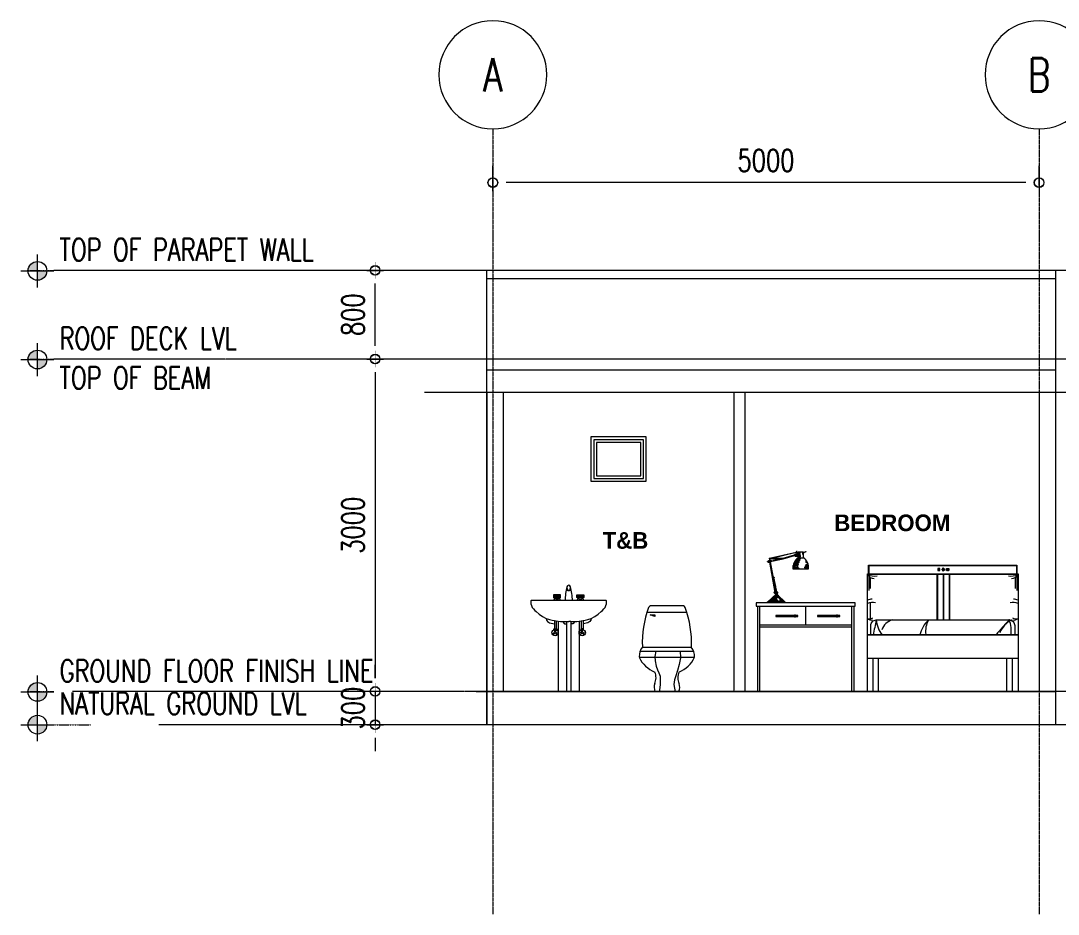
# Model space of a CAD drawing. Header units: millimetres. Extents: x 1634676 to 2568129, y -408635 to -190573.
# Drawn here: x 2477879 to 2487244, y -359961 to -351898 of the extents above; entities that cross this region are included whole.
import ezdxf
from ezdxf.enums import TextEntityAlignment as Align

# ---------------------------------------------------------------- set-up
doc = ezdxf.new("R2010")
doc.units = ezdxf.units.MM
doc.header["$MEASUREMENT"] = 0
for name, pattern in [('CENTERX2', [4, 2.5, -0.5, 0.5, -0.5]), ('PHANTOM', [2.5, 1.25, -0.25, 0.25, -0.25, 0.25, -0.25]), ('PHANTOMX2', [5, 2.5, -0.5, 0.5, -0.5, 0.5, -0.5])]:
    doc.linetypes.add(name, pattern=pattern)
doc.layers.get('0').update_dxf_attribs({"lineweight": 15})
doc.layers.get('Defpoints').update_dxf_attribs({"color": 250})
for name, color, linetype, lineweight in [('.2', 2, 'Continuous', 20), ('ST-ANNOT_A', 74, 'Continuous', 20), ('ST-ANNOT_ALeadLines', 250, 'Continuous', 13), ('ST-DIM_E', 250, 'Continuous', 13), ('ST-GRID_E', 250, 'PHANTOM', 15), ('ST-HATCH_E', 250, 'Continuous', 9)]:
    doc.layers.add(name, color=color, linetype=linetype, lineweight=lineweight)
doc.styles.add('ST_TEXT', font='romans.shx', dxfattribs={"width": 0.75})
doc.styles.add('txt100-2', font='GOTHICB.TTF', dxfattribs={"height": 0.2})
doc.dimstyles.new('ST_D100', dxfattribs={"dimscale": 100, "dimtxt": 2, "dimasz": 1.2, "dimexe": 1.5, "dimexo": 1, "dimgap": 1, "dimtad": 1, "dimdec": 0, "dimzin": 1, "dimdsep": 46, "dimtxsty": 'ST_TEXT', "dimblk": 'OpenIndicator', "dimcen": 1, "dimclrd": 256, "dimclre": 256, "dimclrt": 7, "dimadec": 0, "dimazin": 0, "dimtfac": 1, "dimtdec": 0, "dimtix": 1, "dimtmove": 2, "dimatfit": 3, "dimldrblk": 'OPEN90', "dimfxl": 0.075, "dimlwd": -1, "dimlwe": -1, "dimarcsym": 0})

# ---------------------------------------------------------------- blocks, each defined once
blk = doc.blocks.new('*U75')
at = {"layer": 'ST-ANNOT_ALeadLines', "ltscale": 2}
h = blk.add_hatch(color=256, dxfattribs=at)
h.paths.add_polyline_path([(0, 169, 0.414214), (-169, 0), (0, 0)])
h.paths.add_polyline_path([(0, -169, 0.414214), (169, 0), (0, 0)])
at = {"layer": 'ST-ANNOT_ALeadLines', "color": 2, "ltscale": 2}
for p, q in [((0, -298), (0, 298)), ((-298, 0), (298, 0))]:
    blk.add_line(p, q, dxfattribs=at)
at = {"layer": 'ST-ANNOT_ALeadLines', "linetype": 'PHANTOM', "ltscale": 2}
blk.add_line((298, 0), (964, 0), dxfattribs=at)
at = {"layer": 'ST-ANNOT_ALeadLines', "color": 2, "ltscale": 2, "const_width": 6}
for points in [[(0, 298), (0, -298)], [(-298, 0), (298, 0)]]:
    blk.add_lwpolyline(points, dxfattribs=at)
blk.add_lwpolyline([(0, 169, -0.414214), (169, 0, -0.481641), (-38, -165, -0.349855), (-169, 0, -0.414214), (0, 169, -1)], format="xyb", dxfattribs=at)
at = {"layer": 'ST-ANNOT_ALeadLines', "color": 2, "ltscale": 2}
blk.add_circle((0, 0), 169, dxfattribs=at)
at = {"layer": 'ST-ANNOT_ALeadLines', "color": 54, "ltscale": 2, "style": 'ST_TEXT', "width": 0.75}
for tag, p in [('LEVEL', (399, 182)), ('ELEVATION', (399, -532))]:
    blk.add_attdef(tag, p, '', height=400, dxfattribs=at)
blk = doc.blocks.new('*U102')
at = {"layer": 'ST-ANNOT_ALeadLines', "ltscale": 2}
h = blk.add_hatch(color=256, dxfattribs=at)
h.paths.add_polyline_path([(0, 169, 0.414214), (-169, 0), (0, 0)])
h.paths.add_polyline_path([(0, -169, 0.414214), (169, 0), (0, 0)])
at = {"layer": 'ST-ANNOT_ALeadLines', "color": 2, "ltscale": 2}
for p, q in [((0, -298), (0, 298)), ((-298, 0), (298, 0))]:
    blk.add_line(p, q, dxfattribs=at)
at = {"layer": 'ST-ANNOT_ALeadLines', "linetype": 'PHANTOM', "ltscale": 2}
blk.add_line((298, 0), (-188, 0), dxfattribs=at)
at = {"layer": 'ST-ANNOT_ALeadLines', "color": 2, "ltscale": 2, "const_width": 6}
for points in [[(0, 298), (0, -298)], [(-298, 0), (298, 0)]]:
    blk.add_lwpolyline(points, dxfattribs=at)
blk.add_lwpolyline([(0, 169, -0.414214), (169, 0, -0.481641), (-38, -165, -0.349855), (-169, 0, -0.414214), (0, 169, -1)], format="xyb", dxfattribs=at)
at = {"layer": 'ST-ANNOT_ALeadLines', "color": 2, "ltscale": 2}
blk.add_circle((0, 0), 169, dxfattribs=at)
at = {"layer": 'ST-ANNOT_ALeadLines', "color": 54, "ltscale": 2, "style": 'ST_TEXT', "width": 0.75}
for tag, p in [('LEVEL', (399, 182)), ('ELEVATION', (399, -532))]:
    blk.add_attdef(tag, p, '', height=400, dxfattribs=at)
blk = doc.blocks.new('OpenIndicator')
at = {"layer": 'ST-DIM_E'}
h = blk.add_hatch(color=255, dxfattribs=at)
h.paths.add_polyline_path([(0.35, 0), (0.365, 0, 0.414214), (0, 0.365), (0, 0.35, -0.414214)])
h.paths.add_polyline_path([(0, 0.35), (0, 0.365, 0.414214), (-0.365, 0), (-0.35, 0, -0.414214)])
h.paths.add_polyline_path([(0, -0.35), (0, -0.365, 0.414214), (0.365, 0), (0.35, 0, -0.414214)])
h.paths.add_polyline_path([(-0.35, 0), (-0.365, 0, 0.414214), (0, -0.365), (0, -0.35, -0.414214)])
at = {"layer": 'ST-DIM_E', "color": 255}
blk.add_line((0, 0.634), (0, -0.634), dxfattribs=at)
at = {"layer": 'ST-DIM_E', "color": 255, "const_width": 0.01}
blk.add_lwpolyline([(-0.63, 0), (0.63, 0)], dxfattribs=at)
at = {"layer": 'ST-DIM_E', "color": 255}
for radius in [0.365, 0.35]:
    blk.add_circle((0, 0), radius, dxfattribs=at)
blk = doc.blocks.new('*D1384')
at = {"layer": 'Defpoints', "color": 0, "ltscale": 2, "transparency": 16777216}
for p in [(-966.4, 3300), (-1089.2, 300), (-429.1, 300)]:
    blk.add_point(p, dxfattribs=at)
at = {"layer": 'ST-DIM_E', "ltscale": 2, "transparency": 16777216}
for p, q in [((-1066.4, 3300), (-1239.2, 3300)), ((-1089.2, 3180), (-1089.2, 420)), ((-529.1, 300), (-1239.2, 300))]:
    blk.add_line(p, q, dxfattribs=at)
at = {"layer": 'ST-DIM_E', "ltscale": 2, "transparency": 16777216, "xscale": 120, "yscale": 120, "zscale": 120}
for p, rotation in [((-1089.2, 3300), 90), ((-1089.2, 300), 270)]:
    blk.add_blockref('OpenIndicator', p, dxfattribs=dict(at, rotation=rotation))
at = {"layer": 'ST-DIM_E', "color": 7, "ltscale": 2, "transparency": 16777216, "insert": (-1289.2, 1800), "char_height": 200, "attachment_point": 5, "rotation": 90, "style": 'ST_TEXT'}
blk.add_mtext('3000', dxfattribs=at)
blk = doc.blocks.new('_Open90')
at = {"color": 0, "linetype": 'ByBlock', "lineweight": -2}
for p, q in [((0, 0), (-1, 0)), ((-0.5, 0.5), (0, 0)), ((0, 0), (-0.5, -0.5))]:
    blk.add_line(p, q, dxfattribs=at)
blk = doc.blocks.new('*D1382')
at = {"layer": 'Defpoints', "color": 0, "ltscale": 2, "transparency": 16777216}
for p in [(-1089.2, 4100), (-15.2, 4100), (-1013.1, 3300)]:
    blk.add_point(p, dxfattribs=at)
at = {"layer": 'ST-DIM_E', "ltscale": 2, "transparency": 16777216}
for p, q in [((-115.2, 4100), (-1239.2, 4100)), ((-1089.2, 3420), (-1089.2, 3980)), ((-1113.1, 3300), (-1239.2, 3300))]:
    blk.add_line(p, q, dxfattribs=at)
at = {"layer": 'ST-DIM_E', "ltscale": 2, "transparency": 16777216, "xscale": 120, "yscale": 120, "zscale": 120}
for p, rotation in [((-1089.2, 4100), 90), ((-1089.2, 3300), 270)]:
    blk.add_blockref('OpenIndicator', p, dxfattribs=dict(at, rotation=rotation))
at = {"layer": 'ST-DIM_E', "color": 7, "ltscale": 2, "transparency": 16777216, "insert": (-1289.2, 3700), "char_height": 200, "attachment_point": 5, "rotation": 90, "style": 'ST_TEXT'}
blk.add_mtext('800', dxfattribs=at)
blk = doc.blocks.new('*D1383')
at = {"layer": 'Defpoints', "color": 0, "ltscale": 2, "transparency": 16777216}
for p in [(-869.4, 300), (-879.5, 0), (-1089.2, 0)]:
    blk.add_point(p, dxfattribs=at)
at = {"layer": 'ST-DIM_E', "ltscale": 2, "transparency": 16777216}
for p, q in [((-1089.2, 420), (-1089.2, 540)), ((-969.4, 300), (-1239.2, 300)), ((-1089.2, 300), (-1089.2, 0)), ((-979.5, 0), (-1239.2, 0)), ((-1089.2, -120), (-1089.2, -240))]:
    blk.add_line(p, q, dxfattribs=at)
at = {"layer": 'ST-DIM_E', "ltscale": 2, "transparency": 16777216, "xscale": 120, "yscale": 120, "zscale": 120}
for p, rotation in [((-1089.2, 300), 270), ((-1089.2, 0), 90)]:
    blk.add_blockref('OpenIndicator', p, dxfattribs=dict(at, rotation=rotation))
at = {"layer": 'ST-DIM_E', "color": 7, "ltscale": 2, "transparency": 16777216, "insert": (-1289.2, 150), "char_height": 200, "attachment_point": 5, "rotation": 90, "style": 'ST_TEXT'}
blk.add_mtext('300', dxfattribs=at)
blk = doc.blocks.new('*U1411')
at = {"layer": 'ST-ANNOT_A', "color": 70, "linetype": 'Continuous', "ltscale": 10}
blk.add_circle((0, 1300), 1300, dxfattribs=at)
at = {"layer": 'ST-GRID_E', "ltscale": 5}
blk.add_line((0, 0), (0, -18902), dxfattribs=at)
at = {"layer": 'ST-ANNOT_A', "color": 7, "style": 'ST_TEXT', "width": 0.75}
blk.add_attdef('A', text='', height=800, dxfattribs=at).set_placement((0, 1300), align=Align.MIDDLE_CENTER)
blk = doc.blocks.new('*U1412')
at = {"layer": 'ST-ANNOT_A', "color": 70, "linetype": 'Continuous', "ltscale": 10}
blk.add_circle((0, 1300), 1300, dxfattribs=at)
at = {"layer": 'ST-GRID_E', "ltscale": 5}
blk.add_line((0, 0), (0, -18902), dxfattribs=at)
at = {"layer": 'ST-ANNOT_A', "color": 7, "style": 'ST_TEXT', "width": 0.75}
blk.add_attdef('A', text='', height=800, dxfattribs=at).set_placement((0, 1300), align=Align.MIDDLE_CENTER)
blk = doc.blocks.new('*D1456')
at = {"layer": 'Defpoints', "color": 0, "ltscale": 2, "transparency": 16777216}
for p in [(2482140.2, -353358.6), (2482140.2, -353483.9), (2487070.9, -353483.9)]:
    blk.add_point(p, dxfattribs=at)
at = {"layer": 'ST-DIM_E', "ltscale": 2, "transparency": 16777216}
for p, q in [((2482140.2, -353383.9), (2482140.2, -353208.6)), ((2487070.9, -353383.9), (2487070.9, -353208.6)), ((2486950.9, -353358.6), (2482260.2, -353358.6))]:
    blk.add_line(p, q, dxfattribs=at)
at = {"layer": 'ST-DIM_E', "ltscale": 2, "transparency": 16777216, "xscale": 120, "yscale": 120, "zscale": 120, "rotation": 180}
blk.add_blockref('OpenIndicator', (2482140.2, -353358.6), dxfattribs=at)
at = {"layer": 'ST-DIM_E', "ltscale": 2, "transparency": 16777216, "xscale": 120, "yscale": 120, "zscale": 120}
blk.add_blockref('OpenIndicator', (2487070.9, -353358.6), dxfattribs=at)
at = {"layer": 'ST-DIM_E', "color": 7, "ltscale": 2, "transparency": 16777216, "insert": (2484605.6, -353158.6), "char_height": 200, "attachment_point": 5, "style": 'ST_TEXT'}
blk.add_mtext('5000', dxfattribs=at)
blk = doc.blocks.new('SFSDFSDFS')
at = {"layer": 'ST-DIM_E', "linetype": 'PHANTOMX2', "ltscale": 2}
for p, q in [((10204.6, 4100), (-3988, 4100)), ((7816.4, 4100), (-3207.4, 4100)), ((10204.6, 3300), (-3988, 3300)), ((10174.8, 300), (-3821.5, 300)), ((9866.7, 0), (-3040.9, 0))]:
    blk.add_line(p, q, dxfattribs=at)
at = {"layer": 'ST-ANNOT_A'}
ref = blk.add_blockref('*U102', (-4137.2, 4095.5), dxfattribs=dict(at, xscale=0.5, yscale=0.5, zscale=0.5))
ref.add_attrib('LEVEL', 'TOP OF PARAPET WALL', (-3937.5, 4186.6), dxfattribs={"layer": 'ST-ANNOT_ALeadLines', "color": 54, "ltscale": 2, "height": 200, "style": 'ST_TEXT', "width": 0.75})
at = {"layer": 'ST-ANNOT_A', "xscale": 0.5, "yscale": 0.5, "zscale": 0.5}
blk.add_blockref('*U102', (-4137.2, 3295.5), dxfattribs=at).add_auto_attribs({'ELEVATION': 'TOP OF BEAM', 'LEVEL': 'ROOF DECK LVL'})
at = {"layer": 'ST-ANNOT_A'}
ref = blk.add_blockref('*U102', (-4137.2, 295.5), dxfattribs=dict(at, xscale=0.5, yscale=0.5, zscale=0.5))
ref.add_attrib('LEVEL', 'GROUND FLOOR FINISH LINE', (-3937.5, 386.6), dxfattribs={"layer": 'ST-ANNOT_ALeadLines', "color": 54, "ltscale": 2, "height": 200, "style": 'ST_TEXT', "width": 0.75})
ref = blk.add_blockref('*U75', (-4137.2, 0), dxfattribs=dict(at, xscale=0.5, yscale=0.5, zscale=0.5))
ref.add_attrib('LEVEL', 'NATURAL GROUND LVL', (-3937.5, 91.1), dxfattribs={"layer": 'ST-ANNOT_ALeadLines', "color": 54, "ltscale": 2, "height": 200, "style": 'ST_TEXT', "width": 0.75})
at = {"layer": 'ST-DIM_E', "ltscale": 2}
for base, p1, p2, picture, middle in [((-1089.2, 4100), (-1013.1, 3300), (-15.2, 4100), '*D1382', (-1289.2, 3700)), ((-1089.2, 300), (-966.4, 3300), (-429.1, 300), '*D1384', (-1289.2, 1800)), ((-1089.2, 0), (-869.4, 300), (-879.5, 0), '*D1383', (-1289.2, 150))]:
    dim = blk.add_linear_dim(base=base, p1=p1, p2=p2, angle=90, dimstyle='ST_D100', dxfattribs=at)
    dim.commit()
    dim.dimension.update_dxf_attribs({"geometry": picture, "text_midpoint": middle})

msp = doc.modelspace()

# ---------------------------------------------------------------- hatches: boundary and pattern name
at = {"layer": 'ST-HATCH_E', "linetype": 'Continuous', "lineweight": 5, "ltscale": 3}
h = msp.add_hatch(dxfattribs=at)
h.set_pattern_fill('ANSI31', color=256, scale=22.106196, angle=42.76135, style=0)
h.set_pattern_definition([(87.761353, (2475322.687, -362671.0203), (-2.76116556, 0.10793855), [])])
h.paths.add_polyline_path([(2484759.9, -356752.4, -0.487368), (2484759.5, -356750, 0.006326), (2484638, -356749.8, -0.258695), (2484637.8, -356751.8), (2484637.8, -356751.9, 0.020675)])
h = msp.add_hatch(dxfattribs=at)
h.set_pattern_fill('ANSI31', color=256, scale=5.526549, style=0)
h.set_pattern_definition([(45, (2475548.419, -363027.4048), (-0.488482534, 0.488482534), [])])
h.paths.add_polyline_path([(2484937, -356714.2), (2484939.2, -356714.2), (2484939.2, -356694.6), (2484937, -356694.6)])
h = msp.add_hatch(dxfattribs=at)
h.set_pattern_fill('ANSI31', color=256, scale=20, style=0)
h.set_pattern_definition([(45, (2489529.271, -367670.1333), (-1.76776695, 1.76776695), [])])
h.paths.add_polyline_path([(2486156, -356840.8), (2486156, -356860.8), (2486176, -356860.8), (2486176, -356840.8)])
h.paths.add_polyline_path([(2486191.8, -356850.6), (2486205.8, -356864.9), (2486220, -356850.8), (2486206, -356836.6)])
h.paths.add_polyline_path([(2486256, -356860.8), (2486256, -356840.8), (2486236, -356840.8), (2486236, -356860.8)])
h = msp.add_hatch(dxfattribs=at)
h.set_pattern_fill('ANSI31', color=256, scale=33.159294, style=0)
h.set_pattern_definition([(45, (2475561.1312, -362991.726), (-2.9308952, 2.9308952), [])])
h.paths.add_polyline_path([(2484677.8, -356921.7, -0.018609), (2484677.6, -356921.7), (2484674.7, -356921.7, 0.005294), (2484695.5, -357031.1), (2484697.7, -357030.4, 0.018598)])

# ---------------------------------------------------------------- linework, layer by layer
at = {"layer": '.2', "ltscale": 2}
for p, q in [((2482085.4, -358250.8), (2482085.4, -354150.8)), ((2487220.9, -354150.8), (2482085.4, -354150.8)), ((2487220.9, -358250.8), (2487220.9, -354150.8)), ((2487220.9, -354225.8), (2482085.4, -354225.8)), ((2487220.9, -354950.8), (2482085.4, -354950.8)), ((2482085.4, -355025.8), (2482085.4, -354950.8)), ((2487220.9, -355050.8), (2482085.4, -355050.8)), ((2490396.8, -358250.8), (2480641.5, -358250.8))]:
    msp.add_line(p, q, dxfattribs=at)
at = {"layer": '.2', "linetype": 'CENTERX2', "ltscale": 2}
msp.add_lwpolyline([(2481524.8, -355250.8), (2489199.4, -355250.8)], dxfattribs=at)
at = {"layer": 'ST-HATCH_E', "linetype": 'Continuous', "lineweight": 5, "ltscale": 3}
for p, q in [((2482085.4, -355250.8), (2482085.4, -358250.8)), ((2482234.6, -355250.8), (2482234.6, -357950.8)), ((2484315.2, -355250.8), (2484315.2, -357950.8)), ((2484415.2, -355250.8), (2484415.2, -357950.8)), ((2487070.1, -355250.8), (2487070.1, -357950.8)), ((2487220.1, -355250.8), (2487220.1, -358250.8)), ((2484880.7, -356688.7), (2484880.7, -356688.8)), ((2484881.2, -356688.9), (2484886.2, -356688.2)), ((2484881.6, -356689.2), (2484886.6, -356688.5)), ((2484883, -356688.4), (2484883, -356688.4)), ((2484620.5, -356778.9), (2484624.7, -356778.9)), ((2484637.2, -356752.7), (2484636.2, -356771.2)), ((2484637.5, -356752.6), (2484636.5, -356771.1)), ((2484637.9, -356752.2), (2484637.4, -356770.9)), ((2484637.6, -356749.5), (2484879.1, -356692.5)), ((2484638.4, -356751.9), (2484640.5, -356770.1)), ((2484638.6, -356752), (2484640.8, -356770.1)), ((2484641.3, -356774.2), (2484749.2, -356752.8)), ((2484642.2, -356782.5), (2484690.7, -357055.7)), ((2484642.3, -356778.1), (2484761.6, -356754.4)), ((2484642.4, -356749.7), (2484879.3, -356693.6)), ((2484642.8, -356778.5), (2484863.3, -356724.4)), ((2484643.5, -356782.2), (2484692, -357055.4)), ((2484644.2, -356782), (2484692.7, -357055.3)), ((2484644.7, -356781.9), (2484693.2, -357055.2)), ((2484760.5, -356749.5), (2484862.5, -356719.1)), ((2484761.6, -356754.4), (2484863.1, -356724)), ((2484765.1, -356749.6), (2484862.4, -356720.1)), ((2484869.6, -356729.2), (2484895.2, -356729.2)), ((2484870, -356711.3), (2484895.2, -356711.3)), ((2484881.8, -356693), (2484886.8, -356692.1)), ((2484883, -356693.2), (2484881.9, -356711.3)), ((2484882.2, -356689.9), (2484887.2, -356689.1)), ((2484883.4, -356693), (2484882.4, -356711.3)), ((2484884.1, -356692.9), (2484883.6, -356711.3)), ((2484885.5, -356692.7), (2484886.6, -356711.4)), ((2484895.2, -356744.3), (2484943.9, -356744.3)), ((2484942.5, -356694.6), (2484942.5, -356744.3)), ((2484636.1, -356784.1), (2484684.6, -357057.8)), ((2484637.2, -356783.8), (2484685.6, -357057.1)), ((2484638.2, -356783.5), (2484686.7, -357056.6)), ((2484677.6, -356918.4), (2484668.9, -356918.4)), ((2484677.9, -356921.7), (2484669.5, -356921.7)), ((2486880.5, -356895.8), (2485521.6, -356895.8)), ((2485533.6, -356910.9), (2485533.6, -357038.8)), ((2485547, -356921.3), (2485547, -357020.9)), ((2486148.5, -356895.8), (2486148.5, -357305.8)), ((2486153.5, -356895.8), (2486153.5, -357305.8)), ((2486203.5, -356895.8), (2486203.5, -357305.8)), ((2486208.5, -356895.8), (2486208.5, -357305.8)), ((2486258, -356895.8), (2486258, -357305.8)), ((2486263, -356895.8), (2486263, -357305.8)), ((2486855.1, -356921.3), (2486855.1, -357020.9)), ((2486868.5, -356910.9), (2486868.5, -357038.8)), ((2482815.9, -357038.1), (2482834.5, -357038.1)), ((2482818, -357038.1), (2482832.4, -357038.1)), ((2482818, -357043), (2482818, -357038.1)), ((2482832.4, -357043), (2482818, -357043)), ((2482832.4, -357038.1), (2482832.4, -357043)), ((2484680.7, -357058.6), (2484683.9, -357058.6)), ((2484694.8, -357034.7), (2484693.8, -357055)), ((2484694.9, -357031.4), (2484699.4, -357030.1)), ((2484695.2, -357031.6), (2484699.7, -357030.2)), ((2484695.6, -357031.9), (2484700.1, -357030.6)), ((2484695.6, -357034.4), (2484700.1, -357033)), ((2484696, -357032.5), (2484700.5, -357031.1)), ((2484696.4, -357034.2), (2484698.4, -357054)), ((2482486.8, -357130.8), (2482482.7, -357133.7)), ((2482482.7, -357133.7), (2482482.7, -357146.3)), ((2482482.7, -357146.3), (2482483.3, -357161.6)), ((2482824.9, -357130.8), (2482486.8, -357130.8)), ((2482699.5, -357110.4), (2482687.9, -357130.1)), ((2482749.9, -357078.8), (2482688.1, -357078.8)), ((2482688.1, -357078.8), (2482688.1, -357103.4)), ((2482688.1, -357103.4), (2482749.9, -357103.4)), ((2482710.9, -357117.5), (2482688.1, -357103.4)), ((2482690.7, -357103.4), (2482690.7, -357078.8)), ((2482693.9, -357103.4), (2482693.9, -357078.8)), ((2482699.2, -357103.4), (2482699.2, -357078.8)), ((2482707.7, -357103.4), (2482707.7, -357078.8)), ((2482719, -357117.5), (2482710.9, -357117.5)), ((2482710.9, -357117.5), (2482710.9, -357130.8)), ((2482713.1, -357103.4), (2482713.1, -357078.8)), ((2482727, -357117.5), (2482719, -357117.5)), ((2482724.9, -357103.4), (2482724.9, -357078.8)), ((2482749.9, -357103.4), (2482727, -357117.5)), ((2482727, -357117.5), (2482727, -357130.8)), ((2482730.3, -357103.4), (2482730.3, -357078.8)), ((2482738.5, -357110.4), (2482750.1, -357130.1)), ((2482738.9, -357103.4), (2482738.9, -357078.8)), ((2482744.2, -357103.4), (2482744.2, -357078.8)), ((2482747.3, -357103.4), (2482747.3, -357078.8)), ((2482749.9, -357103.4), (2482749.9, -357078.8)), ((2483162.9, -357130.8), (2482824.9, -357130.8)), ((2482911.3, -357110.4), (2482899.7, -357130.1)), ((2482899.9, -357078.8), (2482961.7, -357078.8)), ((2482899.9, -357103.4), (2482899.9, -357078.8)), ((2482961.7, -357103.4), (2482899.9, -357103.4)), ((2482922.7, -357117.5), (2482899.9, -357103.4)), ((2482902.5, -357103.4), (2482902.5, -357078.8)), ((2482905.6, -357103.4), (2482905.6, -357078.8)), ((2482910.9, -357103.4), (2482910.9, -357078.8)), ((2482919.4, -357103.4), (2482919.4, -357078.8)), ((2482930.8, -357117.5), (2482922.7, -357117.5)), ((2482922.7, -357117.5), (2482922.7, -357130.1)), ((2482924.8, -357103.4), (2482924.8, -357078.8)), ((2482938.8, -357117.5), (2482930.8, -357117.5)), ((2482936.6, -357103.4), (2482936.6, -357078.8)), ((2482961.7, -357103.4), (2482938.8, -357117.5)), ((2482938.8, -357117.5), (2482938.8, -357130.1)), ((2482942, -357103.4), (2482942, -357078.8)), ((2482950.2, -357110.4), (2482961.9, -357130.1)), ((2482950.6, -357103.4), (2482950.6, -357078.8)), ((2482955.9, -357103.4), (2482955.9, -357078.8)), ((2482959, -357103.4), (2482959, -357078.8)), ((2482961.7, -357078.8), (2482961.7, -357103.4)), ((2483167.1, -357133.7), (2483162.9, -357130.8)), ((2483166.4, -357161.6), (2483167.1, -357146.3)), ((2483167.1, -357146.3), (2483167.1, -357133.7)), ((2484617.6, -357148.6), (2484781.1, -357148.6)), ((2484693.8, -357076.8), (2484693.8, -357067.9)), ((2484693.8, -357076.8), (2484707.1, -357076.8)), ((2484707.1, -357076.8), (2484707.1, -357064.5)), ((2485547, -357150.2), (2485547, -357305.1)), ((2482483.3, -357161.6), (2482488.9, -357176.3)), ((2482488.9, -357176.3), (2482495.9, -357193.7)), ((2482495.9, -357193.7), (2482507.1, -357205.6)), ((2482507.1, -357205.6), (2482519, -357219.5)), ((2482519, -357219.5), (2482530.8, -357230.7)), ((2482530.8, -357230.7), (2482557.4, -357253.7)), ((2483092.4, -357253.7), (2483118.9, -357230.7)), ((2483118.9, -357230.7), (2483130.8, -357219.5)), ((2483130.8, -357219.5), (2483142.7, -357205.6)), ((2483142.7, -357205.6), (2483153.8, -357193.7)), ((2483153.8, -357193.7), (2483160.8, -357176.3)), ((2483160.8, -357176.3), (2483166.4, -357161.6)), ((2483531.8, -357236.3), (2483890.8, -357236.3)), ((2483860.4, -357178.5), (2483562.2, -357178.5)), ((2484528.2, -357180.8), (2484528.2, -357950.8)), ((2484548.2, -357180.8), (2484548.2, -357950.8)), ((2484964.2, -357350.8), (2484964.2, -357180.8)), ((2485380.1, -357950.8), (2485380.1, -357180.8)), ((2485400.1, -357950.8), (2485400.1, -357180.8)), ((2482557.4, -357253.7), (2482589.5, -357274.6)), ((2482589.5, -357274.6), (2482621.6, -357291)), ((2482621.6, -357291), (2482652.3, -357301.1)), ((2482621.6, -357291), (2482625.4, -357306.5)), ((2482625.4, -357306.5), (2482634.9, -357318.8)), ((2482634.9, -357318.8), (2482651.3, -357332.5)), ((2482651.3, -357332.5), (2482695.6, -357340.8)), ((2482652.3, -357301.1), (2482675.4, -357307.4)), ((2482675.4, -357307.4), (2482695.6, -357311.3)), ((2482695.6, -357311.3), (2482712.4, -357314.1)), ((2482695.6, -357311.3), (2482695.6, -357385.9)), ((2482712.4, -357314.1), (2482730.6, -357316.2)), ((2482712.4, -357314.1), (2482712.4, -357385.9)), ((2482730.6, -357316.2), (2482750.8, -357318.6)), ((2482730.6, -357316.2), (2482730.6, -357950.8)), ((2482750.8, -357318.6), (2482769.7, -357318.5)), ((2482769.7, -357318.5), (2482804.1, -357320.8)), ((2482769.7, -357318.5), (2482788, -357340.8)), ((2482788, -357340.8), (2482804.1, -357340.8)), ((2482804.1, -357320.8), (2482804.1, -357950.8)), ((2482804.1, -357320.8), (2482824.9, -357320.8)), ((2482845.7, -357320.8), (2482824.9, -357320.8)), ((2482845.7, -357320.8), (2482880.1, -357318.5)), ((2482845.7, -357320.8), (2482845.7, -357950.8)), ((2482861.7, -357340.8), (2482845.7, -357340.8)), ((2482880.1, -357318.5), (2482861.7, -357340.8)), ((2482880.1, -357318.5), (2482899, -357318.6)), ((2482899, -357318.6), (2482919.1, -357316.2)), ((2482919.1, -357316.2), (2482937.4, -357314.1)), ((2482919.1, -357316.2), (2482919.1, -357950.8)), ((2482937.4, -357314.1), (2482954.1, -357311.3)), ((2482937.4, -357314.1), (2482937.4, -357385.9)), ((2482954.1, -357311.3), (2482974.4, -357307.4)), ((2482954.1, -357311.3), (2482954.1, -357385.9)), ((2482998.4, -357332.5), (2482954.1, -357340.8)), ((2482974.4, -357307.4), (2482997.4, -357301.1)), ((2482997.4, -357301.1), (2483028.1, -357291)), ((2483014.8, -357318.8), (2482998.4, -357332.5)), ((2483024.4, -357306.5), (2483014.8, -357318.8)), ((2483028.1, -357291), (2483024.4, -357306.5)), ((2483028.1, -357291), (2483060.3, -357274.6)), ((2483060.3, -357274.6), (2483092.4, -357253.7)), ((2483603.8, -357275.2), (2483561.4, -357259.3)), ((2483561.4, -357259.3), (2483603.8, -357259.3)), ((2483603.8, -357259.3), (2483603.8, -357275.2)), ((2484713.2, -357267), (2484873.3, -357265.2)), ((2484713.2, -357271.3), (2484723.2, -357271.3)), ((2484763.3, -357272), (2484873.2, -357271.3)), ((2485091, -357267), (2485251, -357265.2)), ((2485091, -357271.3), (2485101, -357271.3)), ((2485141.1, -357272), (2485251, -357271.3)), ((2482694, -357420.8), (2482675.4, -357429.8)), ((2482697.5, -357428.4), (2482683.1, -357441)), ((2482691.4, -357394.4), (2482691.4, -357385.9)), ((2482691.4, -357385.9), (2482716.6, -357385.9)), ((2482700.6, -357413.1), (2482699, -357394.8)), ((2482702.5, -357420.7), (2482702.7, -357420.7)), ((2482702.6, -357420.8), (2482702.6, -357420.7)), ((2482708, -357428.2), (2482723.6, -357439.2)), ((2482709.3, -357416), (2482712.6, -357395)), ((2482711, -357422), (2482730.4, -357422)), ((2482716.6, -357385.9), (2482716.6, -357395.8)), ((2482938.6, -357420.5), (2482919.3, -357420.1)), ((2482942.7, -357427.9), (2482925.8, -357438.1)), ((2482958.3, -357385.9), (2482933.2, -357385.9)), ((2482933.2, -357385.9), (2482933.2, -357395.8)), ((2482939.8, -357417.8), (2482937.2, -357395)), ((2482947.2, -357420.7), (2482947.1, -357420.7)), ((2482947.1, -357420.8), (2482947.1, -357420.7)), ((2482949.1, -357413.1), (2482951, -357393.1)), ((2482951.5, -357428.4), (2482968.4, -357437.8)), ((2482954.8, -357419.8), (2482974.4, -357422.8)), ((2482958.3, -357394.4), (2482958.3, -357385.9)), ((2484548.2, -357350.8), (2485380.1, -357350.8)), ((2484548.2, -357369.1), (2485380.1, -357369.1)), ((2485521.6, -357435.8), (2486880.5, -357435.8)), ((2485521.6, -357440.8), (2486880.5, -357440.8)), ((2483469.7, -357587.6), (2483952.9, -357587.6)), ((2483492.8, -357550.2), (2483933, -357550.2)), ((2483461.5, -357642.5), (2483961.1, -357642.5)), ((2485521.6, -357650.8), (2486880.5, -357650.8)), ((2485571.6, -357950.8), (2485571.6, -357650.8)), ((2485621.6, -357950.8), (2485621.6, -357650.8)), ((2486780.5, -357950.8), (2486780.5, -357650.8)), ((2486830.5, -357950.8), (2486830.5, -357650.8)), ((2481991, -357950.8), (2487220.9, -357950.8)), ((2482730.6, -357950.8), (2482919.1, -357950.8)), ((2483603.7, -357950.8), (2483819, -357950.8)), ((2487438.2, -357950.8), (2484548.2, -357950.8))]:
    msp.add_line(p, q, dxfattribs=at)
for points in [[(2483525.7, -356054.1), (2483525.7, -355654.1), (2483025.7, -355654.1), (2483025.7, -356054.1)], [(2483500.7, -356029.1), (2483500.7, -355679.1), (2483050.7, -355679.1), (2483050.7, -356029.1)], [(2483475.7, -356004.1), (2483475.7, -355704.1), (2483075.7, -355704.1), (2483075.7, -356004.1)], [(2486156, -356860.8), (2486176, -356860.8), (2486176, -356840.8), (2486156, -356840.8)], [(2486206, -356836.6), (2486191.8, -356850.6), (2486205.8, -356864.9), (2486220, -356850.8)], [(2486256, -356860.8), (2486236, -356860.8), (2486236, -356840.8), (2486256, -356840.8)], [(2484518.2, -357180.8), (2485410.1, -357180.8), (2485410.1, -357150.8), (2484518.2, -357150.8)]]:
    msp.add_lwpolyline(points, close=True, dxfattribs=at)
for points in [[(2484880.4, -356693.5, 0.130303), (2484881.2, -356693.4, 0.576801), (2484881.5, -356689.1, 0.264517), (2484880.1, -356688.9, 0.710752)], [(2484619.9, -356782.2, 0.130303), (2484620.4, -356782.2, 0.576801), (2484621.2, -356779.3, 0.264517), (2484620.3, -356779, 0.710752)], [(2484630, -356785.4, 0.130303), (2484631.9, -356785.1, 0.576801), (2484632, -356773.4, 0.264517), (2484628.3, -356773, 0.710752)], [(2484635.3, -356752.7, 0.130303), (2484635.8, -356752.8, 0.331854), (2484636.4, -356749.8, 0.328319), (2484635.6, -356749.5, 0.500332)], [(2484760, -356749.5, -0.130303), (2484760.5, -356749.5, -0.576801), (2484761.1, -356752.2, -0.264517), (2484760.3, -356752.5, -0.710752)], [(2484849.1, -356843.8), (2484990, -356843.8, 0.273505), (2484943.9, -356744.3), (2484943.9, -356694.6), (2484895.2, -356694.6), (2484895.2, -356744.3, 0.273505)], [(2484867.8, -356728.9, 0.130303), (2484870.6, -356729.1, 0.598804), (2484875.2, -356712.5, 0.121835), (2484869.6, -356711.3, 0.710752)], [(2484678.1, -356921.7, -0.130303), (2484677.6, -356921.7, -0.576801), (2484676.8, -356918.8, -0.264517), (2484677.7, -356918.4, -0.710752)], [(2484678.9, -357060.5, 0.130303), (2484679.4, -357060.5, 0.576801), (2484680.2, -357057.6, 0.264517), (2484679.3, -357057.2, 0.710752)], [(2484687.7, -357069.2, 0.130303), (2484689.6, -357068.9, 0.576801), (2484689.7, -357057.3, 0.264517), (2484686, -357056.9, 0.710752)], [(2484694.8, -357034.7, 0.130303), (2484695.3, -357034.6, 0.576801), (2484695.2, -357031.6, 0.264517), (2484694.2, -357031.5, 0.710752)]]:
    msp.add_lwpolyline(points, format="xyb", close=True, dxfattribs=at)
for points in [[(2484880.8, -356693.5), (2484886.3, -356692.5, 0.641064), (2484885.8, -356688), (2484880.5, -356688.8)], [(2484620.6, -356779.3, 0.083661), (2484620.3, -356779.3, 0.685038), (2484619.9, -356781.9)], [(2484629.8, -356774, 0.083661), (2484628.6, -356774.1, 0.685038), (2484629.7, -356784.5)], [(2484651.6, -356771.1, 0.177444), (2484647.8, -356768.5), (2484629.3, -356772.8)], [(2484631, -356785.4), (2484649.9, -356780.5, 0.183148), (2484652.6, -356776.6)], [(2484760.6, -356752.2, -0.083661), (2484760.3, -356752.2, -0.685038), (2484760, -356749.8)], [(2484760.2, -356749.5), (2484764.9, -356749.5, -0.641064), (2484765.1, -356752.4)], [(2484871.4, -356713, 0.083661), (2484869.7, -356712.9, 0.685038), (2484867.7, -356727.6)], [(2484880.7, -356689.3, 0.083661), (2484880.2, -356689.3, 0.685038), (2484880.4, -356693.2)], [(2484677.4, -356918.8, -0.083661), (2484677.7, -356918.7, -0.685038), (2484678.1, -356921.4)], [(2484679.6, -357057.6, 0.083661), (2484679.3, -357057.5, 0.685038), (2484678.9, -357060.2, 0.685038)], [(2484687.5, -357057.8, 0.083661), (2484686.3, -357057.9, 0.685038), (2484687.4, -357068.4, 0.685038)], [(2484688.7, -357069.2), (2484707.6, -357064.3, 0.641064), (2484705.4, -357052.4), (2484687, -357056.6)], [(2484694.6, -357031.7, 0.083661), (2484694.3, -357031.8, 0.685038), (2484694.7, -357034.5, 0.685038)], [(2484695.1, -357034.7), (2484699.9, -357033.1, 0.641064), (2484699.2, -357030), (2484694.4, -357031.4)], [(2484693.8, -357076.8), (2484617.6, -357148.6, 0.414214), (2484616.5, -357149.7), (2484616.5, -357150.8)], [(2484782.3, -357150.8), (2484782.3, -357149.7, 0.414214), (2484781.1, -357148.6), (2484707.1, -357076.8)], [(2485551.6, -357440.8), (2485551.6, -357355.8, -0.414214), (2485601.6, -357305.8), (2486800.5, -357305.8, -0.414214), (2486850.5, -357355.8), (2486850.5, -357440.8)]]:
    msp.add_lwpolyline(points, format="xyb", dxfattribs=at)
for points in [[(2484939.2, -356702.9), (2484966.4, -356689), (2484966.4, -356689.6), (2484939.2, -356703.5)], [(2484620.9, -356782), (2484625.5, -356782)], [(2484628.9, -356777.1), (2484631.1, -356780.6), (2484630.7, -356780.9), (2484628.5, -356777.3), (2484628.9, -356777.1)], [(2484635.6, -356752.8), (2484637.5, -356752.7)], [(2484765.1, -356752.4), (2484760.6, -356752.5)], [(2484871.2, -356717.6), (2484868, -356722.6), (2484867.7, -356722.4), (2484870.8, -356717.4), (2484871.2, -356717.6)], [(2484937, -356694.6), (2484937, -356714.2), (2484939.2, -356714.2), (2484939.2, -356694.6)], [(2485531.6, -356890.8), (2485531.6, -356810.8), (2486870.5, -356810.8), (2486870.5, -356890.8)], [(2485535.6, -356890.8), (2485535.6, -356814.8), (2486866.5, -356814.8), (2486866.5, -356890.8)], [(2485521.6, -357950.8), (2485521.6, -356890.8), (2486880.5, -356890.8), (2486880.5, -357950.8)], [(2484679.1, -357060.5), (2484682.7, -357060.5)], [(2484685.7, -357062.2), (2484689.6, -357063.5), (2484689.5, -357064), (2484685.6, -357062.6), (2484685.7, -357062.2)], [(2484713.2, -357266.8), (2484693.2, -357266.8), (2484693.2, -357274.8), (2484893.2, -357274.8)], [(2484713.2, -357263.8), (2484723.2, -357263.8), (2484723.2, -357277.8), (2484713.2, -357277.8), (2484713.2, -357263.8)], [(2484863.2, -357266.8), (2484723.2, -357266.8)], [(2484873.2, -357263.8), (2484863.2, -357263.8), (2484863.2, -357277.8), (2484873.2, -357277.8), (2484873.2, -357263.8)], [(2484893.2, -357274.8), (2484893.2, -357266.8), (2484873.2, -357266.8)], [(2485091, -357266.8), (2485071, -357266.8), (2485071, -357274.8), (2485271, -357274.8)], [(2485091, -357263.8), (2485101, -357263.8), (2485101, -357277.8), (2485091, -357277.8), (2485091, -357263.8)], [(2485241, -357266.8), (2485101, -357266.8)], [(2485251, -357263.8), (2485241, -357263.8), (2485241, -357277.8), (2485251, -357277.8), (2485251, -357263.8)], [(2485271, -357274.8), (2485271, -357266.8), (2485251, -357266.8)], [(2483611.2, -357587.6), (2483601.9, -357636.2), (2483605.2, -357674), (2483615.6, -357723.9), (2483625.6, -357756.5), (2483638.4, -357783.9), (2483650.5, -357811.9), (2483650.5, -357850.3), (2483649.2, -357884.7), (2483647.3, -357917.2), (2483641.5, -357950.8)], [(2483832.1, -357587.6), (2483834.2, -357648.2), (2483821.9, -357707.6), (2483807.7, -357761), (2483790.9, -357811), (2483780.4, -357846), (2483775, -357888.2), (2483779, -357921.4), (2483786.2, -357950.8)]]:
    msp.add_lwpolyline(points, dxfattribs=at)
for centre, radius in [((2482702.6, -357420.7), 28.6), ((2482702.6, -357421.4), 8.62), ((2482947.1, -357420.7), 28.6), ((2482947.1, -357421.4), 8.62)]:
    msp.add_circle(centre, radius, dxfattribs=at)
for centre, radius, start, end in [((2484619.5, -356780.5), 1.39, 311.87007, 99.22567), ((2484626.6, -356779.8), 5.56, 317.08546, 61.43665), ((2484634.5, -356751.1), 1.51, 309.24206, 104.95525), ((2484690.7, -361552.4), 4802.9, 89.17587, 90.62906), ((2484704.7, -355276.1), 1477.3, 267.41432, 272.14278), ((2484646, -356775), 4.72, 155.85821, 227.83937), ((2484655.4, -356771.1), 7.02, 327.66879, 16.91759), ((2484849.9, -356724.4), 3.33, 134.3613, 242.91935), ((2484879.6, -356691.3), 1.66, 315.80306, 109.82539), ((2484637.1, -356802.8), 12, 35.5827, 78.97023), ((2484635.9, -356804.8), 13.8, 36.72348, 74.95549), ((2489850.9, -355994.3), 5258.6, 190.15883, 191.37166), ((2483227.1, -357244.6), 1486.1, 8.28385, 12.54664), ((2485589.1, -356733.5), 175.8, 247.43532, 276.46944), ((2485587.1, -356856), 76.7, 211.27788, 265.56094), ((2486813, -356733.5), 175.8, 263.53056, 292.56468), ((2486814.9, -356856), 76.7, 274.43906, 328.72212), ((2483519.1, -357171.8), 729.7, 166.85446, 176.77901), ((2482825.2, -357009.5), 17, 167.8336, 190.5869), ((2482962.3, -356982), 156.8, 191.25997, 200.97566), ((2482825.2, -357009.5), 17, 12.1664, 167.8336), ((2482688.1, -356982), 156.8, 339.02434, 348.74003), ((2482825.2, -357009.5), 17, 349.4131, 12.1664), ((2482131.2, -357171.8), 729.7, 3.22099, 13.14554), ((2484678.4, -357058.8), 1.39, 311.87007, 45.66294), ((2484684.3, -357063.6), 5.56, 317.08546, 113.54962), ((2484667.5, -357039.2), 23.6, 322.52567, 356.26328), ((2485586.5, -357294.1), 178, 97.52913, 111.37524), ((2485567, -357300), 151.2, 79.79916, 107.47807), ((2486835.1, -357300), 151.2, 72.52193, 100.20084), ((2486815.6, -357294.1), 178, 68.62476, 82.47087), ((2484376.8, -357508.2), 887.6, 159.31418, 182.66422), ((2483586.7, -357218.4), 46.8, 120.55015, 149.49138), ((2483835.9, -357218.4), 46.8, 30.50862, 59.44985), ((2483045.8, -357508.2), 887.6, 357.33578, 20.68582), ((2484758, -357272.1), 5.29, 329.22103, 87.61359), ((2485135.8, -357272.1), 5.29, 329.22103, 87.61359), ((2485536.6, -357227.9), 67.3, 257.12028, 300.55169), ((2485559.7, -357243.4), 62.9, 232.78195, 277.36794), ((2488483, -357982), 2959.6, 166.79417, 169.46499), ((2485859.5, -357284.9), 258.7, 184.63094, 217.05462), ((2485782.8, -357438.9), 138.6, 106.29242, 161.06288), ((2486267.4, -357512.9), 283.5, 133.08136, 165.27651), ((2486231.5, -357403.3), 185.4, 148.27073, 190.09025), ((2487933.1, -358412), 1583.2, 135.67862, 142.16335), ((2486920.5, -357504.1), 221.1, 116.26455, 158.19657), ((2486557.8, -357403.5), 261.6, 351.7989, 21.92733), ((2486865.5, -357227.9), 67.3, 239.44831, 282.87972), ((2486842.4, -357243.4), 62.9, 262.63206, 307.21805), ((2483597.4, -357634.7), 136.1, 141.77636, 182.08624), ((2483825.2, -357634.7), 136.1, 356.74406, 38.41488), ((2483703.9, -357529.4), 267.5, 204.91194, 247.6764), ((2483718.8, -357529.4), 267.5, 292.3236, 335.08806), ((2483492.3, -357827), 120.8, 334.07375, 24.51289), ((2483930.3, -357827), 120.8, 155.48711, 205.92625), ((2483696.4, -357911.8), 100.6, 161.46205, 202.8468), ((2483726.3, -357911.8), 100.6, 337.1532, 18.53795)]:
    msp.add_arc(centre, radius, start, end, dxfattribs=at)
for points in [[(2484619.9, -356781.9), (2484620, -356782), (2484620.1, -356781.9), (2484620.4, -356781.9), (2484620.6, -356781.8), (2484620.8, -356781.6), (2484621, -356781.5), (2484621.2, -356781.2), (2484621.3, -356781), (2484621.3, -356780.5), (2484621.3, -356780.3), (2484621.3, -356780), (2484621.2, -356779.8), (2484621, -356779.6), (2484620.9, -356779.5), (2484620.8, -356779.3), (2484620.7, -356779.3), (2484620.6, -356779.3), (2484620.6, -356779.3), (2484620.6, -356779.3), (2484620.6, -356779.3)], [(2484629.7, -356784.5), (2484630.1, -356784.5), (2484630.5, -356784.3), (2484631.5, -356784), (2484632.1, -356783.5), (2484632.8, -356782.4), (2484633.1, -356781.8), (2484633.6, -356780.4), (2484633.8, -356779.6), (2484633.7, -356778), (2484633.4, -356777.2), (2484632.9, -356776.1), (2484632.4, -356775.5), (2484631.6, -356774.7), (2484631.2, -356774.3), (2484630.4, -356774), (2484630.1, -356774), (2484629.8, -356774), (2484629.8, -356774), (2484629.8, -356774), (2484629.8, -356774)], [(2484760, -356749.8), (2484760.1, -356749.7), (2484760.2, -356749.8), (2484760.4, -356749.8), (2484760.6, -356749.8), (2484760.8, -356750.1), (2484760.9, -356750.2), (2484761.1, -356750.5), (2484761.2, -356750.7), (2484761.3, -356751), (2484761.2, -356751.3), (2484761.2, -356751.5), (2484761.1, -356751.7), (2484761, -356751.9), (2484760.9, -356752), (2484760.7, -356752.1), (2484760.7, -356752.2), (2484760.6, -356752.2), (2484760.6, -356752.2), (2484760.6, -356752.2), (2484760.6, -356752.2)], [(2484867.7, -356727.6), (2484868.3, -356727.7), (2484868.9, -356727.6), (2484870.3, -356727.5), (2484871.3, -356727.1), (2484872.7, -356725.8), (2484873.4, -356725), (2484874.5, -356723.2), (2484875, -356722.2), (2484875.4, -356719.9), (2484875.2, -356718.7), (2484874.9, -356717), (2484874.4, -356716.1), (2484873.7, -356714.6), (2484873.2, -356714), (2484872.2, -356713.4), (2484871.8, -356713.2), (2484871.4, -356713.1), (2484871.4, -356713), (2484871.4, -356713), (2484871.4, -356713)], [(2484880.4, -356693.2), (2484880.5, -356693.1), (2484880.7, -356693.1), (2484881, -356693), (2484881.3, -356692.9), (2484881.6, -356692.4), (2484881.7, -356692.2), (2484881.9, -356691.7), (2484882, -356691.4), (2484882, -356690.8), (2484881.9, -356690.5), (2484881.7, -356690.1), (2484881.6, -356689.9), (2484881.3, -356689.6), (2484881.2, -356689.4), (2484880.9, -356689.3), (2484880.8, -356689.3), (2484880.7, -356689.3), (2484880.7, -356689.3), (2484880.7, -356689.3), (2484880.7, -356689.3)], [(2484678.1, -356921.4), (2484678, -356921.4), (2484677.9, -356921.4), (2484677.7, -356921.4), (2484677.5, -356921.3), (2484677.2, -356921.1), (2484677.1, -356921), (2484676.9, -356920.6), (2484676.8, -356920.5), (2484676.7, -356920), (2484676.7, -356919.8), (2484676.8, -356919.5), (2484676.9, -356919.3), (2484677, -356919.1), (2484677.1, -356919), (2484677.3, -356918.8), (2484677.3, -356918.8), (2484677.4, -356918.8), (2484677.4, -356918.8), (2484677.4, -356918.8), (2484677.4, -356918.8)], [(2484678.9, -357060.2), (2484679, -357060.2), (2484679.1, -357060.2), (2484679.3, -357060.2), (2484679.5, -357060.1), (2484679.8, -357059.9), (2484679.9, -357059.8), (2484680.1, -357059.4), (2484680.2, -357059.2), (2484680.3, -357058.8), (2484680.3, -357058.6), (2484680.2, -357058.3), (2484680.1, -357058.1), (2484680, -357057.9), (2484679.9, -357057.7), (2484679.7, -357057.6), (2484679.7, -357057.6), (2484679.6, -357057.6), (2484679.6, -357057.6), (2484679.6, -357057.6), (2484679.6, -357057.6)], [(2484687.4, -357068.4), (2484687.8, -357068.3), (2484688.2, -357068.2), (2484689.1, -357067.8), (2484689.7, -357067.4), (2484690.5, -357066.2), (2484690.8, -357065.6), (2484691.3, -357064.2), (2484691.5, -357063.4), (2484691.3, -357061.8), (2484691, -357061), (2484690.5, -357059.9), (2484690, -357059.3), (2484689.3, -357058.5), (2484688.8, -357058.2), (2484688.1, -357057.9), (2484687.8, -357057.8), (2484687.5, -357057.8), (2484687.5, -357057.8), (2484687.5, -357057.8), (2484687.5, -357057.8)], [(2484694.7, -357034.5), (2484694.8, -357034.4), (2484695, -357034.4), (2484695.2, -357034.3), (2484695.3, -357034.2), (2484695.5, -357033.9), (2484695.6, -357033.7), (2484695.7, -357033.3), (2484695.7, -357033.1), (2484695.7, -357032.7), (2484695.6, -357032.5), (2484695.4, -357032.2), (2484695.3, -357032.1), (2484695.1, -357031.9), (2484695, -357031.8), (2484694.8, -357031.7), (2484694.7, -357031.7), (2484694.6, -357031.7), (2484694.6, -357031.7), (2484694.6, -357031.7), (2484694.6, -357031.7)]]:
    msp.add_open_spline(points, degree=3, knots=[3.294068, 3.294068, 3.294068, 3.294068, 3.647859, 3.647859, 4.043866, 4.043866, 4.439873, 4.439873, 4.83588, 4.83588, 5.231886, 5.231886, 5.627893, 5.627893, 6.0239, 6.0239, 6.283185, 6.283185, 6.283185, 6.295262, 6.295262, 6.295262, 6.295262], dxfattribs=at)
for p in [(2484632.1, -356773), (2484633.9, -356774), (2484634.9, -356772.7), (2484638.7, -356774.5), (2484640.7, -356773.5), (2484643.5, -356780.2), (2484644.4, -356781), (2484644.9, -356769.6), (2484647.6, -356768.8), (2484648.9, -356769.4), (2484649.2, -356778.4), (2484649.4, -356779.2), (2484869.1, -356778.9), (2484870.9, -356777), (2484873.6, -356728.9), (2484874.2, -356728.5), (2484874.7, -356778.9), (2484876.6, -356773.2), (2484877.1, -356712.1), (2484877.2, -356728.9), (2484878.5, -356777), (2484878.7, -356717.1), (2484879.2, -356713.2), (2484879.5, -356714.7), (2484880.4, -356763.8), (2484880.4, -356777), (2484882.3, -356767.6), (2484882.3, -356771.4), (2484883.1, -356728.9), (2484883.5, -356728.1), (2484883.9, -356729.2), (2484884.1, -356763.8), (2484885.7, -356717.5), (2484886, -356769.5), (2484886, -356780.8), (2484887, -356728.3), (2484887.3, -356712), (2484889.8, -356760.1), (2484891.7, -356750.6), (2484891.7, -356771.4), (2484891.9, -356718.2), (2484892.3, -356728.9), (2484893.6, -356711.8), (2484893.6, -356727.6), (2484893.6, -356754.4), (2484893.6, -356780.8), (2484893.9, -356714), (2484894.2, -356711.8), (2484894.3, -356728), (2484897.3, -356733.7), (2484897.3, -356737.4), (2484897.3, -356743.1), (2484897.3, -356746.9), (2484897.3, -356750.6), (2484899.2, -356696), (2484899.2, -356699.8), (2484899.2, -356705.4), (2484899.2, -356722.4), (2484899.2, -356731.8), (2484899.2, -356737.4), (2484899.2, -356739.3), (2484899.2, -356750.6), (2484899.2, -356767.6), (2484901.1, -356711.1), (2484901.1, -356718.6), (2484901.1, -356728), (2484901.1, -356758.2), (2484901.1, -356771.4), (2484903, -356782.7), (2484904.9, -356729.9), (2484904.9, -356745), (2484906.8, -356701.6), (2484906.8, -356722.4), (2484906.8, -356735.6), (2484906.8, -356741.2), (2484908.7, -356713), (2484908.7, -356750.6), (2484908.7, -356767.6), (2484912.4, -356703.5), (2484912.4, -356758.2), (2484914.3, -356720.5), (2484914.3, -356733.7), (2484914.3, -356748.8), (2484914.3, -356752.5), (2484969, -356775.1), (2484633.1, -356784.6), (2484633.9, -356784.2), (2484634.6, -356783.2), (2484852.1, -356818.5), (2484852.1, -356829.8), (2484852.1, -356837.3), (2484854, -356835.4), (2484855.8, -356812.8), (2484855.8, -356816.6), (2484855.8, -356822.2), (2484857.7, -356826), (2484857.7, -356831.7), (2484857.7, -356841.1), (2484859.6, -356797.7), (2484859.6, -356803.4), (2484859.6, -356805.3), (2484859.6, -356822.2), (2484859.6, -356835.4), (2484861.5, -356810.9), (2484861.5, -356814.7), (2484861.5, -356826), (2484863.4, -356829.8), (2484865.3, -356788.3), (2484865.3, -356807.2), (2484865.3, -356816.6), (2484865.3, -356829.8), (2484865.3, -356837.3), (2484867.2, -356792.1), (2484867.2, -356801.5), (2484867.2, -356809), (2484867.2, -356826), (2484869.1, -356807.2), (2484869.1, -356818.5), (2484869.1, -356831.7), (2484870.9, -356792.1), (2484870.9, -356795.9), (2484872.8, -356786.4), (2484872.8, -356837.3), (2484876.6, -356841.1), (2484878.5, -356809), (2484878.5, -356833.5), (2484880.4, -356790.2), (2484880.4, -356803.4), (2484880.4, -356814.7), (2484886, -356827.9), (2484887.9, -356790.2), (2484889.8, -356820.3), (2484889.8, -356839.2), (2484891.7, -356833.5), (2484893.6, -356790.2), (2484893.6, -356803.4), (2484893.6, -356809), (2484897.3, -356803.4), (2484897.3, -356839.2), (2484903, -356841.1), (2484955.8, -356833.5), (2484959.6, -356827.9), (2484961.5, -356820.3), (2484963.4, -356839.2), (2484969, -356784.6), (2484969, -356807.2), (2484969, -356841.1), (2484970.9, -356822.2), (2484972.8, -356831.7), (2484972.8, -356837.3), (2484974.7, -356835.4), (2484976.6, -356810.9), (2484976.6, -356841.1), (2484978.4, -356801.5), (2484978.4, -356816.6), (2484978.4, -356822.2), (2484980.3, -356827.9), (2484982.2, -356829.8), (2484984.1, -356826), (2484986, -356822.2), (2484986, -356839.2), (2484692.6, -357056.5), (2484693.5, -357060.8), (2484694.3, -357054.9), (2484694.6, -357048.6), (2484694.6, -357053), (2484695.1, -357035.5), (2484695.1, -357039.8), (2484698.5, -357059.2), (2484702.9, -357053.7), (2484703.4, -357054.9), (2484704, -357053.1), (2484707.4, -357057), (2484708.9, -357061.1), (2484709, -357056.5), (2484620.5, -357146.5), (2484625.8, -357144.3), (2484627.1, -357142.5), (2484630, -357139.9), (2484630.5, -357145.6), (2484633.3, -357138.4), (2484635.8, -357136.8), (2484637.7, -357131.2), (2484637.7, -357140.6), (2484638, -357146.6), (2484639.6, -357144.4), (2484641.5, -357131.2), (2484643.4, -357135), (2484643.4, -357140.6), (2484644.8, -357146.9), (2484645.2, -357129.3), (2484647.1, -357138.7), (2484647.5, -357142.9), (2484647.9, -357126.5), (2484650.9, -357136.8), (2484652.8, -357140.6), (2484652.8, -357144.4), (2484653, -357121.3), (2484653, -357126.5), (2484654.7, -357140.6), (2484656.6, -357127.4), (2484658, -357145.9), (2484658.4, -357121.8), (2484658.4, -357133.1), (2484658.4, -357138.7), (2484659.9, -357114.5), (2484660.3, -357119.9), (2484660.3, -357125.5), (2484660.3, -357145.9), (2484665, -357107.6), (2484666, -357121.8), (2484666.7, -357111.1), (2484667.9, -357133.1), (2484667.9, -357148.1), (2484669.2, -357119.4), (2484669.2, -357144.7), (2484669.8, -357140.6), (2484670.7, -357102.3), (2484671.6, -357116.1), (2484671.6, -357135), (2484671.9, -357104.2), (2484672.5, -357098.4), (2484673.5, -357133.1), (2484675.3, -357100.8), (2484675.4, -357131.2), (2484675.6, -357097.9), (2484676.2, -357125.4), (2484677, -357138.4), (2484677.7, -357093.5), (2484678, -357121.5), (2484678, -357144.3), (2484678.7, -357104.2), (2484678.7, -357112.8), (2484678.7, -357119.6), (2484679.2, -357133.1), (2484679.2, -357142.5), (2484681.1, -357146.3), (2484681.6, -357127.5), (2484682.1, -357093.9), (2484682.4, -357093), (2484683, -357118), (2484683, -357135), (2484683.8, -357121.3), (2484683.8, -357133.3), (2484684.2, -357116.6), (2484685, -357126.2), (2484685.6, -357109.3), (2484685.8, -357147.9), (2484687.3, -357083.7), (2484687.3, -357087.1), (2484687.3, -357092.2), (2484687.3, -357099.1), (2484687.3, -357107.6), (2484687.3, -357143.6), (2484688.6, -357136.8), (2484689, -357102.5), (2484689, -357123), (2484689, -357124.7), (2484690.4, -357083.4), (2484690.7, -357087.1), (2484690.7, -357114.5), (2484691, -357110.4), (2484691.7, -357135.5), (2484691.7, -357140.4), (2484692, -357095.8), (2484692.2, -357145.1), (2484692.8, -357093.8), (2484693, -357066.9), (2484693.5, -357104.4), (2484693.5, -357131.1), (2484694.1, -357100.8), (2484694.1, -357107.6), (2484694.3, -357090.1), (2484694.8, -357073.3), (2484695.4, -357131.1), (2484695.6, -357096.1), (2484695.8, -357085.4), (2484695.8, -357143.6), (2484696.2, -357078.4), (2484697.7, -357079), (2484698, -357124.4), (2484698.1, -357066.5), (2484699.3, -357078.5), (2484699.3, -357105.9), (2484699.9, -357144.4), (2484700, -357096.6), (2484701, -357117.9), (2484701.3, -357081.1), (2484701.6, -357065.1), (2484701.8, -357084.9), (2484702.4, -357101), (2484702.7, -357124.7), (2484703.4, -357090.7), (2484704.4, -357095.7), (2484704.4, -357131.6), (2484705, -357066.3), (2484705.3, -357071.6), (2484705.6, -357142.5), (2484706, -357076), (2484706.1, -357136.7), (2484706.4, -357063.8), (2484706.7, -357089.8), (2484707.5, -357087.7), (2484707.5, -357148.1), (2484707.8, -357080.2), (2484709.1, -357081.8), (2484709.5, -357131.6), (2484709.7, -357084), (2484711.2, -357140.1), (2484711.4, -357089.1), (2484714.8, -357085.7), (2484715, -357144.4), (2484716.4, -357102.5), (2484717.4, -357097), (2484717.6, -357090.1), (2484719.7, -357095), (2484720, -357092.1), (2484720.5, -357103.5), (2484722.6, -357146.3), (2484723.2, -357136.7), (2484723.4, -357106.2), (2484724.4, -357095.5), (2484726.8, -357102.8), (2484728.5, -357104.5), (2484728.8, -357104.4), (2484730.1, -357103), (2484731.7, -357109.8), (2484732, -357114.8), (2484733.9, -357118), (2484735.3, -357123.8), (2484736.4, -357129.5), (2484736.9, -357141.9), (2484737.4, -357126.9), (2484737.4, -357135.8), (2484739.5, -357123.6), (2484739.5, -357133.1), (2484741.8, -357146.1), (2484743.3, -357125.5), (2484743.3, -357138.7), (2484744.7, -357146.6), (2484745.2, -357133.1), (2484747.1, -357118), (2484747.1, -357142.5), (2484749, -357135), (2484749, -357142.5), (2484750.9, -357144.4), (2484754.5, -357128.8), (2484758.4, -357140.6), (2484758.4, -357144.4), (2484760.3, -357136.8), (2484760.5, -357147.4), (2484762.2, -357142.5), (2484764.1, -357140.6), (2484765.9, -357138.6), (2484766.7, -357146.9), (2484769.7, -357144.4), (2484769.8, -357142.8), (2484776.1, -357147.4), (2486800.5, -357305.8)]:
    msp.add_point(p, dxfattribs=at)

# ---------------------------------------------------------------- block references
at = {"layer": '.2'}
msp.add_blockref('SFSDFSDFS', (2482167.2, -358250.8), dxfattribs=at)
at = {"layer": 'ST-DIM_E', "ltscale": 2}
ref = msp.add_blockref('*U1412', (2482140.2, -352873.2), dxfattribs=dict(at, xscale=-0.375, yscale=0.375, zscale=0.375))
ref.add_attrib('A', 'A', dxfattribs={"layer": 'ST-ANNOT_A', "color": 7, "height": 300, "style": 'ST_TEXT', "width": 0.75}).set_placement((2482140.2, -352385.7), align=Align.MIDDLE_CENTER)
ref = msp.add_blockref('*U1411', (2487070.9, -352873.2), dxfattribs=dict(at, xscale=-0.375, yscale=0.375, zscale=0.375))
ref.add_attrib('A', 'B', dxfattribs={"layer": 'ST-ANNOT_A', "color": 7, "height": 300, "style": 'ST_TEXT', "width": 0.75}).set_placement((2487070.9, -352385.7), align=Align.MIDDLE_CENTER)

# ---------------------------------------------------------------- texts
at = {"style": 'txt100-2'}
for s, p in [(' BEDROOM', (2485166.4, -356504.1)), ('T&B', (2483131, -356663))]:
    msp.add_text(s, height=150, dxfattribs=at).set_placement(p)

# ---------------------------------------------------------------- dimensions: what is measured, and where the dimension line sits
at = {"layer": 'ST-DIM_E', "ltscale": 2}
dim = msp.add_linear_dim(base=(2482140.2, -353358.6), p1=(2487070.9, -353483.9), p2=(2482140.2, -353483.9), angle=180, text='5000', dimstyle='ST_D100', dxfattribs=at)
dim.commit()
dim.dimension.update_dxf_attribs({"geometry": '*D1456', "text_midpoint": (2484605.6, -353158.6)})

doc.saveas('drawing.dxf')
